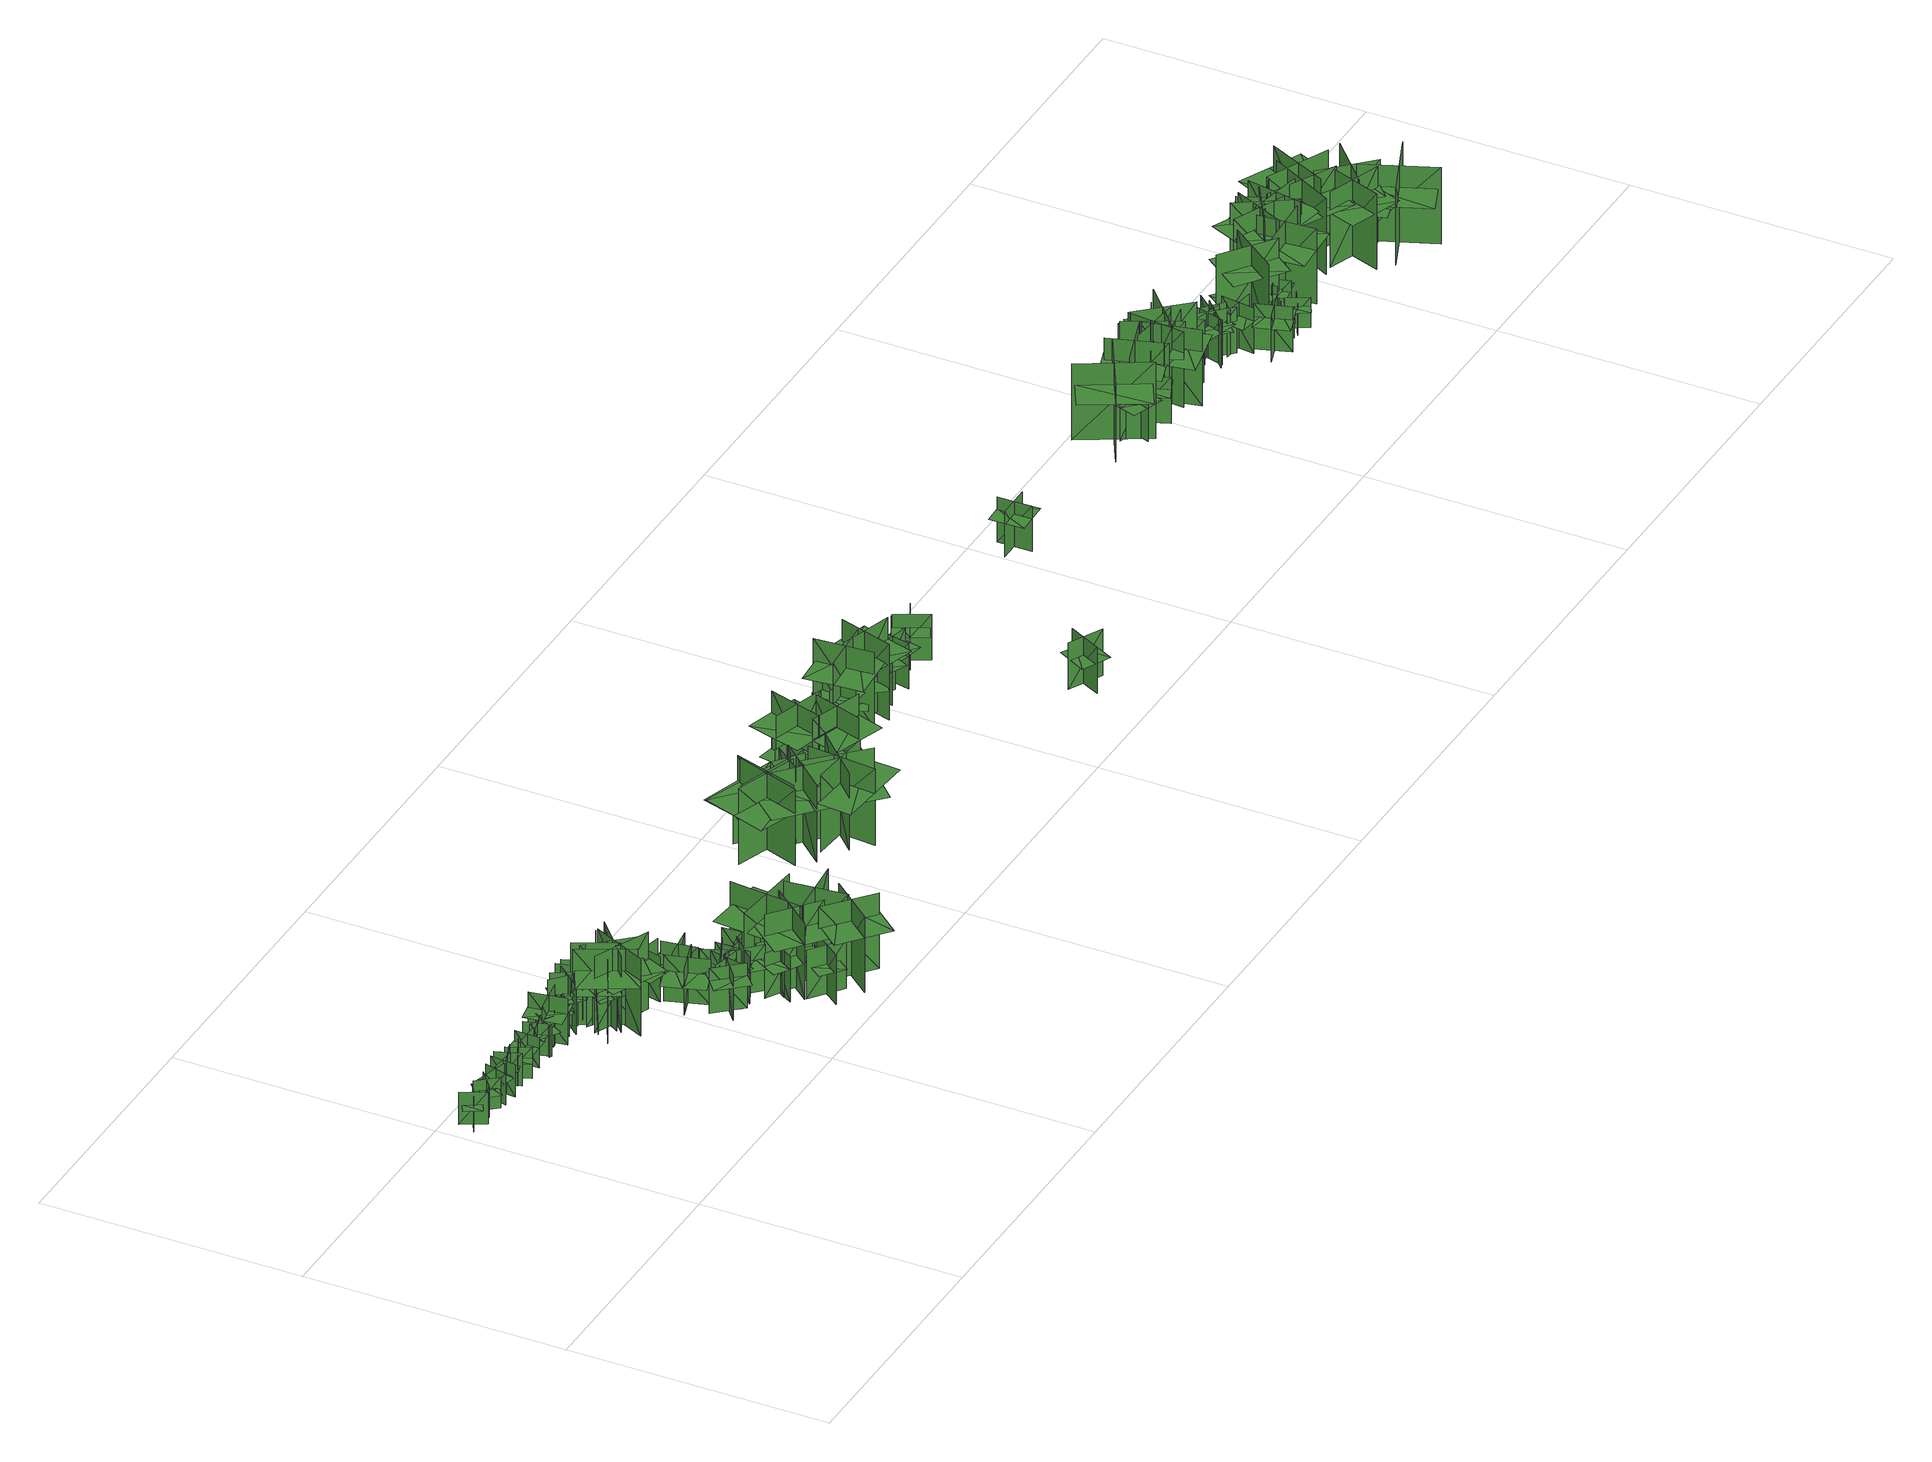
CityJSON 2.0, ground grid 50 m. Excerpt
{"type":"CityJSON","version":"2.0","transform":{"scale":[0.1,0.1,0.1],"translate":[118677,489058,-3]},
"CityObjects":{
"tree1":{"type":"SolitaryVegetationObject","geometry":[{"type":"MultiSurface","lod":"1","boundaries":[[[0,1,2]],[[0,2,3]],[[4,5,6]],[[4,6,7]],[[8,9,10]],[[8,10,11]],[[8,11,12]],[[8,12,13]]]}]},
"tree2":{"type":"SolitaryVegetationObject","geometry":[{"type":"MultiSurface","lod":"1","boundaries":[[[14,15,16]],[[14,16,17]],[[18,19,20]],[[18,20,21]],[[22,23,24]],[[22,24,25]],[[22,23,26]],[[22,26,27]]]}]},
"tree3":{"type":"SolitaryVegetationObject","geometry":[{"type":"MultiSurface","lod":"1","boundaries":[[[28,29,30]],[[28,30,31]],[[32,33,34]],[[32,34,35]],[[36,37,38]],[[36,38,39]],[[36,37,40]],[[36,40,41]]]}]},
"tree4":{"type":"SolitaryVegetationObject","geometry":[{"type":"MultiSurface","lod":"1","boundaries":[[[42,43,44]],[[42,44,45]],[[46,47,48]],[[46,48,49]],[[50,51,52]],[[50,52,53]],[[50,53,54]],[[50,54,55]]]}]},
"tree5":{"type":"SolitaryVegetationObject","geometry":[{"type":"MultiSurface","lod":"1","boundaries":[[[56,57,58]],[[56,58,59]],[[60,61,62]],[[60,62,63]],[[64,65,66]],[[64,66,67]],[[64,67,68]],[[64,68,69]]]}]},
"tree6":{"type":"SolitaryVegetationObject","geometry":[{"type":"MultiSurface","lod":"1","boundaries":[[[70,71,72]],[[70,72,73]],[[74,75,76]],[[74,76,77]],[[78,79,80]],[[78,80,81]],[[78,79,82]],[[78,82,83]]]}]},
"tree7":{"type":"SolitaryVegetationObject","geometry":[{"type":"MultiSurface","lod":"1","boundaries":[[[84,85,86]],[[84,86,87]],[[88,89,90]],[[88,90,91]],[[92,93,94]],[[92,94,95]],[[92,93,96]],[[92,96,97]]]}]},
"tree8":{"type":"SolitaryVegetationObject","geometry":[{"type":"MultiSurface","lod":"1","boundaries":[[[98,99,100]],[[98,100,101]],[[102,103,104]],[[102,104,105]],[[106,107,108]],[[106,108,109]],[[106,109,110]],[[106,110,111]]]}]},
"tree9":{"type":"SolitaryVegetationObject","geometry":[{"type":"MultiSurface","lod":"1","boundaries":[[[112,113,114]],[[112,114,115]],[[116,117,118]],[[116,118,119]],[[120,121,122]],[[120,122,123]],[[120,121,124]],[[120,124,125]]]}]},
"tree10":{"type":"SolitaryVegetationObject","geometry":[{"type":"MultiSurface","lod":"1","boundaries":[[[126,127,128]],[[126,128,129]],[[130,131,132]],[[130,132,133]],[[134,135,136]],[[134,136,137]],[[134,135,138]],[[134,138,139]]]}]},
"tree11":{"type":"SolitaryVegetationObject","geometry":[{"type":"MultiSurface","lod":"1","boundaries":[[[140,141,142]],[[140,142,143]],[[144,145,146]],[[144,146,147]],[[148,149,150]],[[148,150,151]],[[148,151,152]],[[148,152,153]]]}]},
"tree12":{"type":"SolitaryVegetationObject","geometry":[{"type":"MultiSurface","lod":"1","boundaries":[[[154,155,156]],[[154,156,157]],[[158,159,160]],[[158,160,161]],[[162,163,164]],[[162,164,165]],[[162,165,166]],[[162,166,167]]]}]},
"tree13":{"type":"SolitaryVegetationObject","geometry":[{"type":"MultiSurface","lod":"1","boundaries":[[[168,169,170]],[[168,170,171]],[[172,173,174]],[[172,174,175]],[[176,177,178]],[[176,178,179]],[[176,179,180]],[[176,180,181]]]}]},
"tree14":{"type":"SolitaryVegetationObject","geometry":[{"type":"MultiSurface","lod":"1","boundaries":[[[182,183,184]],[[182,184,185]],[[186,187,188]],[[186,188,189]],[[190,191,192]],[[190,192,193]],[[190,193,194]],[[190,194,195]]]}]},
"tree15":{"type":"SolitaryVegetationObject","geometry":[{"type":"MultiSurface","lod":"1","boundaries":[[[196,197,198]],[[196,198,199]],[[200,201,202]],[[200,202,203]],[[204,205,206]],[[204,206,207]],[[204,207,208]],[[204,208,209]]]}]},
"tree16":{"type":"SolitaryVegetationObject","geometry":[{"type":"MultiSurface","lod":"1","boundaries":[[[210,211,212]],[[210,212,213]],[[214,215,216]],[[214,216,217]],[[218,219,220]],[[218,220,221]],[[218,221,222]],[[218,222,223]]]}]},
"tree17":{"type":"SolitaryVegetationObject","geometry":[{"type":"MultiSurface","lod":"1","boundaries":[[[224,225,226]],[[224,226,227]],[[228,229,230]],[[228,230,231]],[[232,233,234]],[[232,234,235]],[[232,235,236]],[[232,236,237]]]}]},
"tree18":{"type":"SolitaryVegetationObject","geometry":[{"type":"MultiSurface","lod":"1","boundaries":[[[238,239,240]],[[238,240,241]],[[242,243,244]],[[242,244,245]],[[246,247,243]],[[246,243,242]],[[248,249,239]],[[248,239,238]],[[238,239,250]],[[238,250,251]],[[238,252,253]],[[238,253,239]]]}]},
"tree19":{"type":"SolitaryVegetationObject","geometry":[{"type":"MultiSurface","lod":"1","boundaries":[[[254,255,256]],[[254,256,257]],[[258,259,260]],[[258,260,261]],[[262,263,264]],[[262,264,265]],[[262,265,266]],[[262,266,267]]]}]},
"tree20":{"type":"SolitaryVegetationObject","geometry":[{"type":"MultiSurface","lod":"1","boundaries":[[[268,269,270]],[[268,270,271]],[[272,273,274]],[[272,274,275]],[[276,277,278]],[[276,278,279]],[[276,279,280]],[[276,280,281]]]}]},
"tree21":{"type":"SolitaryVegetationObject","geometry":[{"type":"MultiSurface","lod":"1","boundaries":[[[282,283,284]],[[282,284,285]],[[286,287,288]],[[286,288,289]],[[290,291,292]],[[290,292,293]],[[290,291,294]],[[290,294,295]]]}]},
"tree22":{"type":"SolitaryVegetationObject","geometry":[{"type":"MultiSurface","lod":"1","boundaries":[[[296,297,298]],[[296,298,299]],[[300,301,302]],[[300,302,303]],[[304,305,306]],[[304,306,307]],[[304,307,308]],[[304,308,309]]]}]},
"tree23":{"type":"SolitaryVegetationObject","geometry":[{"type":"MultiSurface","lod":"1","boundaries":[[[310,311,312]],[[310,312,313]],[[314,315,316]],[[314,316,317]],[[318,319,320]],[[318,320,321]],[[318,321,322]],[[318,322,323]]]}]},
"tree24":{"type":"SolitaryVegetationObject","geometry":[{"type":"MultiSurface","lod":"1","boundaries":[[[324,325,326]],[[324,326,327]],[[328,329,330]],[[328,330,331]],[[332,333,334]],[[332,334,335]],[[332,335,336]],[[332,336,337]]]}]},
"tree25":{"type":"SolitaryVegetationObject","geometry":[{"type":"MultiSurface","lod":"1","boundaries":[[[338,339,340]],[[338,340,341]],[[342,343,344]],[[342,344,345]],[[346,347,348]],[[346,348,349]],[[346,349,350]],[[346,350,351]]]}]},
"tree26":{"type":"SolitaryVegetationObject","geometry":[{"type":"MultiSurface","lod":"1","boundaries":[[[352,353,354]],[[352,354,355]],[[356,357,358]],[[356,358,359]],[[360,361,362]],[[360,362,363]],[[360,363,364]],[[360,364,365]]]}]},
"tree27":{"type":"SolitaryVegetationObject","geometry":[{"type":"MultiSurface","lod":"1","boundaries":[[[366,367,368]],[[366,368,369]],[[370,371,372]],[[370,372,373]],[[374,375,376]],[[374,376,377]],[[374,377,378]],[[374,378,379]]]}]},
"tree28":{"type":"SolitaryVegetationObject","geometry":[{"type":"MultiSurface","lod":"1","boundaries":[[[380,381,382]],[[380,382,383]],[[384,385,386]],[[384,386,387]],[[388,389,390]],[[388,390,391]],[[388,391,392]],[[388,392,393]]]}]},
"tree29":{"type":"SolitaryVegetationObject","geometry":[{"type":"MultiSurface","lod":"1","boundaries":[[[394,395,396]],[[394,396,397]],[[398,399,400]],[[398,400,401]],[[402,403,404]],[[402,404,405]],[[402,403,406]],[[402,406,407]]]}]},
"tree30":{"type":"SolitaryVegetationObject","geometry":[{"type":"MultiSurface","lod":"1","boundaries":[[[408,409,410]],[[408,410,411]],[[412,413,414]],[[412,414,415]],[[416,417,418]],[[416,418,419]],[[416,419,420]],[[416,420,421]]]}]},
"tree31":{"type":"SolitaryVegetationObject","geometry":[{"type":"MultiSurface","lod":"1","boundaries":[[[422,423,424]],[[422,424,425]],[[426,427,428]],[[426,428,429]],[[430,431,432]],[[430,432,433]],[[430,433,434]],[[430,434,435]]]}]},
"tree32":{"type":"SolitaryVegetationObject","geometry":[{"type":"MultiSurface","lod":"1","boundaries":[[[436,437,438]],[[436,438,439]],[[440,441,442]],[[440,442,443]],[[444,445,446]],[[444,446,447]],[[444,447,448]],[[444,448,449]]]}]},
"tree33":{"type":"SolitaryVegetationObject","geometry":[{"type":"MultiSurface","lod":"1","boundaries":[[[450,451,452]],[[450,452,453]],[[454,455,456]],[[454,456,457]],[[458,459,460]],[[458,460,461]],[[458,461,462]],[[458,462,463]]]}]},
"tree34":{"type":"SolitaryVegetationObject","geometry":[{"type":"MultiSurface","lod":"1","boundaries":[[[464,465,466]],[[464,466,467]],[[468,469,470]],[[468,470,471]],[[472,473,474]],[[472,474,475]],[[472,475,476]],[[472,476,477]]]}]},
"tree35":{"type":"SolitaryVegetationObject","geometry":[{"type":"MultiSurface","lod":"1","boundaries":[[[478,479,480]],[[478,480,481]],[[482,483,484]],[[482,484,485]],[[486,487,488]],[[486,488,489]],[[486,489,490]],[[486,490,491]]]}]},
"tree36":{"type":"SolitaryVegetationObject","geometry":[{"type":"MultiSurface","lod":"1","boundaries":[[[492,493,494]],[[492,494,495]],[[496,497,498]],[[496,498,499]],[[500,501,502]],[[500,502,503]],[[500,501,504]],[[500,504,505]]]}]},
"tree37":{"type":"SolitaryVegetationObject","geometry":[{"type":"MultiSurface","lod":"1","boundaries":[[[506,507,508]],[[506,508,509]],[[510,511,512]],[[510,512,513]],[[514,515,516]],[[514,516,517]],[[514,517,518]],[[514,518,519]]]}]},
"tree38":{"type":"SolitaryVegetationObject","geometry":[{"type":"MultiSurface","lod":"1","boundaries":[[[520,521,522]],[[520,522,523]],[[524,525,526]],[[524,526,527]],[[528,529,530]],[[528,530,531]],[[528,531,532]],[[528,532,533]]]}]},
"tree39":{"type":"SolitaryVegetationObject","geometry":[{"type":"MultiSurface","lod":"1","boundaries":[[[534,535,536]],[[534,536,537]],[[538,539,540]],[[538,540,541]],[[542,543,544]],[[542,544,545]],[[542,545,546]],[[542,546,547]]]}]},
"tree40":{"type":"SolitaryVegetationObject","geometry":[{"type":"MultiSurface","lod":"1","boundaries":[[[548,549,550]],[[548,550,551]],[[552,553,554]],[[552,554,555]],[[556,557,558]],[[556,558,559]],[[556,559,560]],[[556,560,561]]]}]},
"tree41":{"type":"SolitaryVegetationObject","geometry":[{"type":"MultiSurface","lod":"1","boundaries":[[[562,563,564]],[[562,564,565]],[[566,567,568]],[[566,568,569]],[[570,571,572]],[[570,572,573]],[[570,571,574]],[[570,574,575]]]}]},
"tree42":{"type":"SolitaryVegetationObject","geometry":[{"type":"MultiSurface","lod":"1","boundaries":[[[576,577,578]],[[576,578,579]],[[580,581,582]],[[580,582,583]],[[584,585,586]],[[584,586,587]],[[584,587,588]],[[584,588,589]]]}]},
"tree43":{"type":"SolitaryVegetationObject","geometry":[{"type":"MultiSurface","lod":"1","boundaries":[[[590,591,592]],[[590,592,593]],[[594,595,596]],[[594,596,597]],[[598,599,600]],[[598,600,601]],[[598,601,602]],[[598,602,603]]]}]},
"tree44":{"type":"SolitaryVegetationObject","geometry":[{"type":"MultiSurface","lod":"1","boundaries":[[[604,605,606]],[[604,606,607]],[[608,609,610]],[[608,610,611]],[[612,613,614]],[[612,614,615]],[[612,616,617]],[[612,617,613]]]}]},
"tree45":{"type":"SolitaryVegetationObject","geometry":[{"type":"MultiSurface","lod":"1","boundaries":[[[618,619,620]],[[618,620,621]],[[622,623,624]],[[622,624,625]],[[626,627,628]],[[626,628,629]],[[626,629,630]],[[626,630,631]]]}]},
"tree46":{"type":"SolitaryVegetationObject","geometry":[{"type":"MultiSurface","lod":"1","boundaries":[[[632,633,634]],[[632,634,635]],[[636,637,638]],[[636,638,639]],[[640,641,637]],[[640,637,636]],[[642,643,633]],[[642,633,632]],[[644,645,646]],[[644,646,647]],[[648,649,650]],[[648,650,651]]]}]},
"tree47":{"type":"SolitaryVegetationObject","geometry":[{"type":"MultiSurface","lod":"1","boundaries":[[[652,653,654]],[[652,654,655]],[[656,657,658]],[[656,658,659]],[[660,661,662]],[[660,662,663]],[[660,663,664]],[[660,664,665]]]}]},
"tree48":{"type":"SolitaryVegetationObject","geometry":[{"type":"MultiSurface","lod":"1","boundaries":[[[666,667,668]],[[666,668,669]],[[670,671,672]],[[670,672,673]],[[674,675,676]],[[674,676,677]],[[674,677,678]],[[674,678,679]]]}]},
"tree49":{"type":"SolitaryVegetationObject","geometry":[{"type":"MultiSurface","lod":"1","boundaries":[[[680,681,682]],[[680,682,683]],[[684,685,686]],[[684,686,687]],[[688,689,690]],[[688,690,691]],[[688,691,692]],[[688,692,693]]]}]},
"tree50":{"type":"SolitaryVegetationObject","geometry":[{"type":"MultiSurface","lod":"1","boundaries":[[[694,695,696]],[[694,696,697]],[[698,699,700]],[[698,700,701]],[[702,703,704]],[[702,704,705]],[[702,705,706]],[[702,706,707]]]}]},
"tree51":{"type":"SolitaryVegetationObject","geometry":[{"type":"MultiSurface","lod":"1","boundaries":[[[708,709,710]],[[708,710,711]],[[712,713,714]],[[712,714,715]],[[716,717,718]],[[716,718,719]],[[716,719,720]],[[716,720,721]]]}]},
"tree52":{"type":"SolitaryVegetationObject","geometry":[{"type":"MultiSurface","lod":"1","boundaries":[[[722,723,724]],[[722,724,725]],[[726,727,728]],[[726,728,729]],[[730,731,732]],[[730,732,733]],[[730,733,734]],[[730,734,735]]]}]},
"tree53":{"type":"SolitaryVegetationObject","geometry":[{"type":"MultiSurface","lod":"1","boundaries":[[[736,737,738]],[[736,738,739]],[[740,741,742]],[[740,742,743]],[[744,745,746]],[[744,746,747]],[[744,747,748]],[[744,748,749]]]}]},
"tree54":{"type":"SolitaryVegetationObject","geometry":[{"type":"MultiSurface","lod":"1","boundaries":[[[750,751,752]],[[750,752,753]],[[754,755,756]],[[754,756,757]],[[758,759,760]],[[758,760,761]],[[758,761,762]],[[758,762,763]]]}]},
"tree55":{"type":"SolitaryVegetationObject","geometry":[{"type":"MultiSurface","lod":"1","boundaries":[[[764,765,766]],[[764,766,767]],[[768,769,770]],[[768,770,771]],[[772,773,774]],[[772,774,775]],[[772,775,776]],[[772,776,777]]]}]},
"tree56":{"type":"SolitaryVegetationObject","geometry":[{"type":"MultiSurface","lod":"1","boundaries":[[[778,779,780]],[[778,780,781]],[[782,783,784]],[[782,784,785]],[[786,787,788]],[[786,788,789]],[[786,789,790]],[[786,790,791]]]}]},
"tree57":{"type":"SolitaryVegetationObject","geometry":[{"type":"MultiSurface","lod":"1","boundaries":[[[792,793,794]],[[792,794,795]],[[796,797,798]],[[796,798,799]],[[800,801,802]],[[800,802,803]],[[800,803,804]],[[800,804,805]]]}]},
"tree58":{"type":"SolitaryVegetationObject","geometry":[{"type":"MultiSurface","lod":"1","boundaries":[[[806,807,808]],[[806,808,809]],[[810,811,812]],[[810,812,813]],[[814,815,816]],[[814,816,817]],[[814,817,818]],[[814,818,819]]]}]},
"tree59":{"type":"SolitaryVegetationObject","geometry":[{"type":"MultiSurface","lod":"1","boundaries":[[[820,821,822]],[[820,822,823]],[[824,825,826]],[[824,826,827]],[[828,829,830]],[[828,830,831]],[[828,831,832]],[[828,832,833]]]}]},
"tree60":{"type":"SolitaryVegetationObject","geometry":[{"type":"MultiSurface","lod":"1","boundaries":[[[834,835,836]],[[834,836,837]],[[838,839,840]],[[838,840,841]],[[842,843,844]],[[842,844,845]],[[842,845,846]],[[842,846,847]]]}]},
"tree61":{"type":"SolitaryVegetationObject","geometry":[{"type":"MultiSurface","lod":"1","boundaries":[[[848,849,850]],[[848,850,851]],[[852,853,854]],[[852,854,855]],[[856,857,858]],[[856,858,859]],[[856,859,860]],[[856,860,861]]]}]},
"tree62":{"type":"SolitaryVegetationObject","geometry":[{"type":"MultiSurface","lod":"1","boundaries":[[[862,863,864]],[[862,864,865]],[[866,867,868]],[[866,868,869]],[[870,871,872]],[[870,872,873]],[[870,874,875]],[[870,875,871]]]}]},
"tree63":{"type":"SolitaryVegetationObject","geometry":[{"type":"MultiSurface","lod":"1","boundaries":[[[876,877,878]],[[876,878,879]],[[880,881,882]],[[880,882,883]],[[884,885,886]],[[884,886,887]],[[884,887,888]],[[884,888,889]]]}]},
"tree64":{"type":"SolitaryVegetationObject","geometry":[{"type":"MultiSurface","lod":"1","boundaries":[[[890,891,892]],[[890,892,893]],[[894,895,896]],[[894,896,897]],[[898,899,900]],[[898,900,901]],[[898,901,902]],[[898,902,903]]]}]},
"tree65":{"type":"SolitaryVegetationObject","geometry":[{"type":"MultiSurface","lod":"1","boundaries":[[[904,905,906]],[[904,906,907]],[[908,909,910]],[[908,910,911]],[[912,913,914]],[[912,914,915]],[[912,915,916]],[[912,916,917]]]}]},
"tree66":{"type":"SolitaryVegetationObject","geometry":[{"type":"MultiSurface","lod":"1","boundaries":[[[918,919,920]],[[918,920,921]],[[922,923,924]],[[922,924,925]],[[926,927,928]],[[926,928,929]],[[926,929,930]],[[926,930,931]]]}]},
"tree67":{"type":"SolitaryVegetationObject","geometry":[{"type":"MultiSurface","lod":"1","boundaries":[[[932,933,934]],[[932,934,935]],[[936,937,938]],[[936,938,939]],[[940,941,942]],[[940,942,943]],[[940,944,945]],[[940,945,941]]]}]},
"tree68":{"type":"SolitaryVegetationObject","geometry":[{"type":"MultiSurface","lod":"1","boundaries":[[[946,947,948]],[[946,948,949]],[[950,951,952]],[[950,952,953]],[[954,955,956]],[[954,956,957]],[[954,957,958]],[[954,958,959]]]}]},
"tree69":{"type":"SolitaryVegetationObject","geometry":[{"type":"MultiSurface","lod":"1","boundaries":[[[960,961,962]],[[960,962,963]],[[964,965,966]],[[964,966,967]],[[968,969,970]],[[968,970,971]],[[968,971,972]],[[968,972,973]]]}]},
"tree70":{"type":"SolitaryVegetationObject","geometry":[{"type":"MultiSurface","lod":"1","boundaries":[[[974,975,976]],[[974,976,977]],[[978,979,980]],[[978,980,981]],[[982,983,984]],[[982,984,985]],[[982,985,986]],[[982,986,987]]]}]},
"tree71":{"type":"SolitaryVegetationObject","geometry":[{"type":"MultiSurface","lod":"1","boundaries":[[[988,989,990]],[[988,990,991]],[[992,993,994]],[[992,994,995]],[[996,997,998]],[[996,998,999]],[[996,999,1000]],[[996,1000,1001]]]}]},
"tree72":{"type":"SolitaryVegetationObject","geometry":[{"type":"MultiSurface","lod":"1","boundaries":[[[1002,1003,1004]],[[1002,1004,1005]],[[1006,1007,1008]],[[1006,1008,1009]],[[1010,1011,1012]],[[1010,1012,1013]],[[1010,1013,1014]],[[1010,1014,1015]]]}]},
"tree73":{"type":"SolitaryVegetationObject","geometry":[{"type":"MultiSurface","lod":"1","boundaries":[[[1016,1017,1018]],[[1016,1018,1019]],[[1020,1021,1022]],[[1020,1022,1023]],[[1024,1025,1026]],[[1024,1026,1027]],[[1024,1025,1028]],[[1024,1028,1029]]]}]},
"tree74":{"type":"SolitaryVegetationObject","geometry":[{"type":"MultiSurface","lod":"1","boundaries":[[[1030,1031,1032]],[[1030,1032,1033]],[[1034,1035,1036]],[[1034,1036,1037]],[[1038,1039,1040]],[[1038,1040,1041]],[[1038,1041,1042]],[[1038,1042,1043]]]}]},
"tree75":{"type":"SolitaryVegetationObject","geometry":[{"type":"MultiSurface","lod":"1","boundaries":[[[1044,1045,1046]],[[1044,1046,1047]],[[1048,1049,1050]],[[1048,1050,1051]],[[1052,1053,1054]],[[1052,1054,1055]],[[1052,1055,1056]],[[1052,1056,1057]]]}]},
"tree76":{"type":"SolitaryVegetationObject","geometry":[{"type":"MultiSurface","lod":"1","boundaries":[[[1058,1059,1060]],[[1058,1060,1061]],[[1062,1063,1064]],[[1062,1064,1065]],[[1066,1067,1068]],[[1066,1068,1069]],[[1066,1069,1070]],[[1066,1070,1071]]]}]},
"tree77":{"type":"SolitaryVegetationObject","geometry":[{"type":"MultiSurface","lod":"1","boundaries":[[[1072,1073,1074]],[[1072,1074,1075]],[[1076,1077,1078]],[[1076,1078,1079]],[[1080,1081,1082]],[[1080,1082,1083]],[[1080,1083,1084]],[[1080,1084,1085]]]}]},
"tree78":{"type":"SolitaryVegetationObject","geometry":[{"type":"MultiSurface","lod":"1","boundaries":[[[1086,1087,1088]],[[1086,1088,1089]],[[1090,1091,1092]],[[1090,1092,1093]],[[1094,1095,1096]],[[1094,1096,1097]],[[1094,1097,1098]],[[1094,1098,1099]]]}]},
"tree79":{"type":"SolitaryVegetationObject","geometry":[{"type":"MultiSurface","lod":"1","boundaries":[[[1100,1101,1102]],[[1100,1102,1103]],[[1104,1105,1106]],[[1104,1106,1107]],[[1108,1109,1110]],[[1108,1110,1111]],[[1108,1111,1112]],[[1108,1112,1113]]]}]},
"tree80":{"type":"SolitaryVegetationObject","geometry":[{"type":"MultiSurface","lod":"1","boundaries":[[[1114,1115,1116]],[[1114,1116,1117]],[[1118,1119,1120]],[[1118,1120,1121]],[[1122,1123,1124]],[[1122,1124,1125]],[[1122,1125,1126]],[[1122,1126,1127]]]}]},
"tree81":{"type":"SolitaryVegetationObject","geometry":[{"type":"MultiSurface","lod":"1","boundaries":[[[1128,1129,1130]],[[1128,1130,1131]],[[1132,1133,1134]],[[1132,1134,1135]],[[1136,1137,1138]],[[1136,1138,1139]],[[1136,1139,1140]],[[1136,1140,1141]]]}]},
"tree82":{"type":"SolitaryVegetationObject","geometry":[{"type":"MultiSurface","lod":"1","boundaries":[[[1142,1143,1144]],[[1142,1144,1145]],[[1146,1147,1148]],[[1146,1148,1149]],[[1150,1151,1152]],[[1150,1152,1153]],[[1150,1154,1155]],[[1150,1155,1151]]]}]},
"tree83":{"type":"SolitaryVegetationObject","geometry":[{"type":"MultiSurface","lod":"1","boundaries":[[[1156,1157,1158]],[[1156,1158,1159]],[[1160,1161,1162]],[[1160,1162,1163]],[[1164,1165,1166]],[[1164,1166,1167]],[[1164,1167,1168]],[[1164,1168,1169]]]}]},
"tree84":{"type":"SolitaryVegetationObject","geometry":[{"type":"MultiSurface","lod":"1","boundaries":[[[1170,1171,1172]],[[1170,1172,1173]],[[1174,1175,1176]],[[1174,1176,1177]],[[1178,1179,1180]],[[1178,1180,1181]],[[1178,1181,1182]],[[1178,1182,1183]]]}]},
"tree85":{"type":"SolitaryVegetationObject","geometry":[{"type":"MultiSurface","lod":"1","boundaries":[[[1184,1185,1186]],[[1184,1186,1187]],[[1188,1189,1190]],[[1188,1190,1191]],[[1192,1193,1194]],[[1192,1194,1195]],[[1192,1195,1196]],[[1192,1196,1197]]]}]},
"tree86":{"type":"SolitaryVegetationObject","geometry":[{"type":"MultiSurface","lod":"1","boundaries":[[[1198,1199,1200]],[[1198,1200,1201]],[[1202,1203,1204]],[[1202,1204,1205]],[[1206,1207,1208]],[[1206,1208,1209]],[[1206,1209,1210]],[[1206,1210,1211]]]}]},
"tree87":{"type":"SolitaryVegetationObject","geometry":[{"type":"MultiSurface","lod":"1","boundaries":[[[1212,1213,1214]],[[1212,1214,1215]],[[1216,1217,1218]],[[1216,1218,1219]],[[1220,1221,1222]],[[1220,1222,1223]],[[1220,1223,1224]],[[1220,1224,1225]]]}]},
"tree88":{"type":"SolitaryVegetationObject","geometry":[{"type":"MultiSurface","lod":"1","boundaries":[[[1226,1227,1228]],[[1226,1228,1229]],[[1230,1231,1232]],[[1230,1232,1233]],[[1234,1235,1236]],[[1234,1236,1237]],[[1234,1237,1238]],[[1234,1238,1239]]]}]},
"tree89":{"type":"SolitaryVegetationObject","geometry":[{"type":"MultiSurface","lod":"1","boundaries":[[[1240,1241,1242]],[[1240,1242,1243]],[[1244,1245,1246]],[[1244,1246,1247]],[[1248,1249,1250]],[[1248,1250,1251]],[[1248,1251,1252]],[[1248,1252,1253]]]}]},
"tree90":{"type":"SolitaryVegetationObject","geometry":[{"type":"MultiSurface","lod":"1","boundaries":[[[1254,1255,1256]],[[1254,1256,1257]],[[1258,1259,1260]],[[1258,1260,1261]],[[1262,1263,1264]],[[1262,1264,1265]],[[1262,1265,1266]],[[1262,1266,1267]]]}]},
"tree91":{"type":"SolitaryVegetationObject","geometry":[{"type":"MultiSurface","lod":"1","boundaries":[[[1268,1269,1270]],[[1268,1270,1271]],[[1272,1273,1274]],[[1272,1274,1275]],[[1276,1277,1278]],[[1276,1278,1279]],[[1276,1279,1280]],[[1276,1280,1281]]]}]},
"tree92":{"type":"SolitaryVegetationObject","geometry":[{"type":"MultiSurface","lod":"1","boundaries":[[[1282,1283,1284]],[[1282,1284,1285]],[[1286,1287,1288]],[[1286,1288,1289]],[[1290,1291,1292]],[[1290,1292,1293]],[[1290,1293,1294]],[[1290,1294,1295]]]}]},
"tree93":{"type":"SolitaryVegetationObject","geometry":[{"type":"MultiSurface","lod":"1","boundaries":[[[1296,1297,1298]],[[1296,1298,1299]],[[1300,1301,1302]],[[1300,1302,1303]],[[1304,1305,1306]],[[1304,1306,1307]],[[1304,1308,1309]],[[1304,1309,1305]]]}]},
"tree94":{"type":"SolitaryVegetationObject","geometry":[{"type":"MultiSurface","lod":"1","boundaries":[[[1310,1311,1312]],[[1310,1312,1313]],[[1314,1315,1316]],[[1314,1316,1317]],[[1318,1319,1320]],[[1318,1320,1321]],[[1318,1321,1322]],[[1318,1322,1323]]]}]},
"tree95":{"type":"SolitaryVegetationObject","geometry":[{"type":"MultiSurface","lod":"1","boundaries":[[[1324,1325,1326]],[[1324,1326,1327]],[[1328,1329,1330]],[[1328,1330,1331]],[[1332,1333,1334]],[[1332,1334,1335]],[[1332,1335,1336]],[[1332,1336,1337]]]}]},
"tree96":{"type":"SolitaryVegetationObject","geometry":[{"type":"MultiSurface","lod":"1","boundaries":[[[1338,1339,1340]],[[1338,1340,1341]],[[1342,1343,1344]],[[1342,1344,1345]],[[1346,1347,1348]],[[1346,1348,1349]],[[1346,1349,1350]],[[1346,1350,1351]]]}]},
"tree97":{"type":"SolitaryVegetationObject","geometry":[{"type":"MultiSurface","lod":"1","boundaries":[[[1352,1353,1354]],[[1352,1354,1355]],[[1356,1357,1358]],[[1356,1358,1359]],[[1360,1361,1362]],[[1360,1362,1363]],[[1360,1363,1364]],[[1360,1364,1365]]]}]},
"tree98":{"type":"SolitaryVegetationObject","geometry":[{"type":"MultiSurface","lod":"1","boundaries":[[[1366,1367,1368]],[[1366,1368,1369]],[[1370,1371,1372]],[[1370,1372,1373]],[[1374,1375,1376]],[[1374,1376,1377]],[[1374,1377,1378]],[[1374,1378,1379]]]}]},
"tree99":{"type":"SolitaryVegetationObject","geometry":[{"type":"MultiSurface","lod":"1","boundaries":[[[1380,1381,1382]],[[1380,1382,1383]],[[1384,1385,1386]],[[1384,1386,1387]],[[1388,1389,1390]],[[1388,1390,1391]],[[1388,1391,1392]],[[1388,1392,1393]]]}]},
"tree100":{"type":"SolitaryVegetationObject","geometry":[{"type":"MultiSurface","lod":"1","boundaries":[[[1394,1395,1396]],[[1394,1396,1397]],[[1398,1399,1400]],[[1398,1400,1401]],[[1402,1403,1404]],[[1402,1404,1405]],[[1402,1406,1407]],[[1402,1407,1403]]]}]},
"tree101":{"type":"SolitaryVegetationObject","geometry":[{"type":"MultiSurface","lod":"1","boundaries":[[[1408,1409,1410]],[[1408,1410,1411]],[[1412,1413,1414]],[[1412,1414,1415]],[[1416,1417,1418]],[[1416,1418,1419]],[[1416,1419,1420]],[[1416,1420,1421]]]}]},
"tree102":{"type":"SolitaryVegetationObject","geometry":[{"type":"MultiSurface","lod":"1","boundaries":[[[1422,1423,1424]],[[1422,1424,1425]],[[1426,1427,1428]],[[1426,1428,1429]],[[1430,1431,1432]],[[1430,1432,1433]],[[1430,1433,1434]],[[1430,1434,1435]]]}]},
"tree103":{"type":"SolitaryVegetationObject","geometry":[{"type":"MultiSurface","lod":"1","boundaries":[[[1436,1437,1438]],[[1436,1438,1439]],[[1440,1441,1442]],[[1440,1442,1443]],[[1444,1445,1446]],[[1444,1446,1447]],[[1444,1447,1448]],[[1444,1448,1449]]]}]}
},
"vertices":[
[58,458,18],[15,434,18],[15,434,83],[58,458,83],[24,467,18],[48,424,18],[48,424,83],[24,467,83],[27,462,58],[9,452,58],[26,422,58],[44,432,58],[61,442,58],[45,472,58],
[107,463,15],[71,433,15],[71,433,77],[107,463,77],[75,466,15],[105,429,15],[105,429,77],[75,466,77],[106,464,56],[70,434,56],[85,416,56],[121,446,56],[58,449,56],[94,479,56],
[145,442,15],[100,455,15],[100,455,78],[145,442,78],[130,470,15],[117,425,15],[117,425,78],[130,470,78],[146,444,57],[101,457,57],[94,434,57],[139,421,57],[106,475,57],[151,462,57],
[147,422,15],[151,471,15],[151,471,81],[147,422,81],[174,445,15],[125,449,15],[125,449,81],[174,445,81],[168,445,56],[170,466,56],[135,468,56],[133,448,56],[132,428,56],[166,425,56],
[165,472,16],[181,426,16],[181,426,82],[165,472,82],[150,441,16],[196,457,16],[196,457,82],[150,441,82],[155,443,57],[161,424,57],[194,435,57],[188,454,57],[181,473,57],[148,462,57],
[189,463,16],[209,421,16],[209,421,79],[189,463,79],[178,433,16],[221,454,16],[221,454,79],[178,433,79],[188,463,58],[208,420,58],[229,431,58],[209,473,58],[191,412,58],[170,455,58],
[240,424,18],[241,471,18],[241,471,80],[240,424,80],[263,446,18],[216,447,18],[216,447,80],[263,446,80],[242,424,59],[242,471,59],[219,471,59],[218,424,59],[261,471,59],[261,424,59],
[299,452,18],[251,438,18],[251,438,83],[299,452,83],[268,469,18],[282,421,18],[282,421,83],[268,469,83],[270,463,59],[250,458,59],[260,424,59],[279,430,59],[299,435,59],[289,469,59],
[309,431,18],[269,456,18],[269,456,81],[309,431,81],[302,462,18],[277,422,18],[277,422,81],[302,462,81],[310,432,60],[270,457,60],[257,437,60],[297,412,60],[280,473,60],[320,448,60],
[325,413,18],[314,482,18],[314,482,112],[325,413,112],[353,451,18],[283,440,18],[283,440,112],[353,451,112],[327,413,81],[316,483,81],[281,477,81],[292,407,81],[344,487,81],[355,417,81],
[313,431,19],[353,460,19],[353,460,85],[313,431,85],[347,425,19],[319,466,19],[319,466,85],[347,425,85],[344,430,60],[360,442,60],[340,470,60],[324,458,60],[307,447,60],[327,418,60],
[321,443,19],[370,447,19],[370,447,84],[321,443,84],[348,421,19],[344,470,19],[344,470,84],[348,421,84],[347,427,59],[368,428,59],[365,463,59],[344,461,59],[324,459,59],[327,425,59],
[343,426,17],[373,465,17],[373,465,83],[343,426,83],[378,431,17],[338,460,17],[338,460,83],[378,431,83],[373,434,58],[385,450,58],[358,471,58],[345,455,58],[333,439,58],[361,418,58],
[394,459,16],[353,432,16],[353,432,82],[394,459,82],[360,466,16],[387,425,16],[387,425,82],[360,466,82],[363,461,57],[346,450,57],[366,421,57],[382,432,57],[399,444,57],[380,473,57],
[413,472,14],[365,417,14],[365,417,112],[413,472,112],[361,469,14],[416,420,14],[416,420,112],[361,469,112],[367,463,75],[347,440,75],[386,406,75],[406,429,75],[426,452,75],[387,486,75],
[445,340,10],[394,438,10],[394,438,164],[445,340,164],[468,411,10],[370,359,10],[370,359,164],[468,411,164],[468,411,121],[442,459,121],[344,408,121],[370,359,121],[396,310,121],[493,362,121],
[435,463,13],[372,425,13],[372,425,111],[435,463,111],[384,476,13],[422,413,13],[422,413,111],[384,476,111],[388,469,74],[362,453,74],[389,408,74],[415,424,74],[441,440,74],[414,484,74],
[386,389,88],[461,428,88],[441,467,88],[366,428,88],[403,446,88],[442,370,88],[446,373,166],[407,448,166],[407,448,10],[446,373,10],[388,386,10],[463,425,10],[461,428,166],[386,389,166],[406,351,88],[481,390,88],
[451,425,10],[411,363,10],[411,363,108],[451,425,108],[400,414,10],[462,374,10],[462,374,108],[400,414,108],[407,409,71],[391,384,71],[434,355,71],[451,381,71],[468,407,71],[424,435,71],
[409,479,15],[426,407,15],[426,407,114],[409,479,114],[381,434,15],[453,451,15],[453,451,114],[381,434,114],[389,436,76],[396,407,76],[447,419,76],[440,448,76],[433,478,76],[382,466,76],
[389,394,10],[496,346,10],[496,346,166],[389,394,166],[417,320,10],[466,427,10],[466,427,166],[417,320,166],[387,391,114],[494,342,114],[519,396,114],[412,445,114],[475,299,114],[368,348,114],
[412,355,9],[494,429,9],[494,429,163],[412,355,163],[485,351,9],[411,433,9],[411,433,163],[485,351,163],[485,351,120],[526,388,120],[452,470,120],[411,433,120],[370,395,120],[444,314,120],
[472,458,17],[406,425,17],[406,425,115],[472,458,115],[423,475,17],[455,409,17],[455,409,115],[423,475,115],[426,467,78],[399,454,78],[422,407,78],[449,421,78],[477,434,78],[454,481,78],
[436,406,14],[484,462,14],[484,462,112],[436,406,112],[488,410,14],[432,459,14],[432,459,112],[488,410,112],[482,416,75],[502,439,75],[462,473,75],[442,450,75],[422,427,75],[462,393,75],
[523,198,15],[573,241,15],[573,241,107],[523,198,107],[567,194,15],[523,244,15],[523,244,107],[567,194,107],[567,194,82],[592,216,82],[548,266,82],[523,244,82],[498,223,82],[542,172,82],
[546,253,16],[546,253,109],[522,330,109],[522,330,16],[499,279,16],[499,279,109],[572,303,109],[572,303,16],[487,276,78],[499,237,78],[591,267,78],[579,305,78],[567,343,78],[475,314,78],
[563,362,16],[563,362,109],[484,379,109],[484,379,16],[516,333,16],[516,333,109],[533,409,109],[533,409,16],[514,322,79],[553,313,79],[574,407,79],[535,416,79],[495,425,79],[474,331,79],
[536,238,15],[601,225,15],[601,225,107],[536,238,107],[560,201,15],[573,266,15],[573,266,107],[560,201,107],[560,201,81],[592,195,81],[606,260,81],[573,266,81],[541,273,81],[527,208,81],
[549,237,15],[614,265,15],[614,265,109],[549,237,109],[594,219,15],[566,284,15],[566,284,109],[594,219,109],[550,235,77],[615,263,77],[601,295,77],[536,267,77],[626,237,77],[561,209,77],
[578,240,16],[628,191,16],[628,191,109],[578,240,109],[579,195,16],[579,195,109],[628,245,109],[628,245,16],[579,195,80],[600,175,80],[639,215,80],[618,235,80],[597,255,80],[558,215,80],
[561,355,15],[572,290,15],[572,290,107],[561,355,107],[535,320,15],[601,330,15],[601,330,107],[535,320,107],[535,320,81],[540,287,81],[606,297,81],[601,330,81],[596,363,81],[530,352,81],
[599,205,15],[599,271,15],[599,271,108],[599,205,108],[630,236,15],[564,236,15],[564,236,108],[630,236,108],[630,236,82],[631,269,82],[564,269,82],[564,236,82],[564,203,82],[630,203,82],
[605,180,16],[663,147,16],[663,147,108],[605,180,108],[616,137,16],[650,195,16],[650,195,108],[616,137,108],[616,137,82],[645,121,82],[678,178,82],[650,195,82],[621,211,82],[588,154,82],
[690,123,15],[645,65,15],[645,65,114],[690,123,114],[638,117,15],[696,71,15],[696,71,114],[638,117,114],[645,112,76],[626,88,76],[667,55,76],[686,79,76],[705,103,76],[664,136,76],
[624,153,15],[668,212,15],[668,212,113],[624,153,113],[676,161,15],[617,205,15],[617,205,113],[676,161,113],[669,166,76],[687,190,76],[645,221,76],[627,197,76],[609,172,76],[651,141,76],
[650,211,13],[644,281,13],[644,281,107],[650,211,107],[681,247,13],[611,242,13],[611,242,107],[681,247,107],[652,211,75],[647,281,75],[612,278,75],[617,208,75],[675,283,75],[681,213,75],
[630,193,14],[715,123,14],[715,123,168],[630,193,168],[636,120,14],[707,205,14],[707,205,168],[636,120,168],[636,120,125],[679,84,125],[749,170,125],[707,205,125],[664,240,125],[593,155,125],
[711,100,15],[688,163,15],[688,163,108],[711,100,108],[730,140,15],[668,117,15],[668,117,108],[730,140,108],[730,140,82],[719,171,82],[656,149,82],[668,117,82],[679,86,82],[741,109,82],
[759,211,13],[616,225,13],[616,225,169],[759,211,169],[693,290,13],[679,147,13],[679,147,169],[693,290,169],[693,284,125],[630,290,125],[618,159,125],[680,153,125],[742,147,125],[755,278,125],
[776,49,15],[691,121,15],[691,121,169],[776,49,169],[770,123,15],[699,38,15],[699,38,169],[770,123,169],[770,123,126],[728,158,126],[656,74,126],[699,38,126],[741,3,126],[812,87,126],
[734,209,13],[746,92,13],[746,92,170],[734,209,170],[684,147,13],[801,159,13],[801,159,170],[684,147,170],[730,208,117],[742,92,117],[801,98,117],[789,215,117],[695,87,117],[683,203,117],
[1039,446,14],[1039,446,169],[995,319,169],[995,319,14],[1077,364,14],[1077,364,169],[955,406,169],[955,406,14],[1096,357,119],[1118,420,119],[966,473,119],[944,410,119],[922,347,119],[1074,294,119],
[1004,326,14],[1004,326,169],[1044,453,169],[1044,453,14],[964,406,14],[964,406,169],[1087,368,169],[1087,368,14],[945,412,119],[925,348,119],[1078,301,119],[1098,365,119],[1118,429,119],[964,476,119],
[1004,401,16],[1041,444,16],[1041,444,110],[1004,401,110],[1047,404,16],[1004,441,16],[1004,441,110],[1047,404,110],[1047,404,79],[1004,441,79],[984,418,79],[1027,380,79],[1068,427,79],[1025,465,79],
[1020,291,15],[1020,291,170],[1110,390,170],[1110,390,15],[1017,381,15],[1017,381,170],[1113,295,170],[1113,295,15],[1003,395,120],[958,345,120],[1077,238,120],[1122,287,120],[1166,337,120],[1047,444,120],
[1051,348,50],[1092,399,50],[1092,398,171],[1052,347,171],[1100,353,50],[1049,393,50],[1049,393,171],[1100,353,171],[1100,353,18],[1049,393,18],[1052,347,18],[1092,398,18],[1052,347,109],[1092,398,109],[1066,419,121],[1026,368,121],[1087,391,128],[1057,353,128],[1076,338,135],[1106,376,135],
[1119,357,17],[1119,357,172],[1108,224,172],[1108,224,17],[1176,287,17],[1176,287,172],[1048,297,172],[1048,297,17],[1196,285,122],[1201,352,122],[1042,365,122],[1036,298,122],[1031,232,122],[1191,219,122],
[1165,255,17],[1165,255,172],[1071,350,172],[1071,350,17],[1075,257,17],[1075,257,172],[1166,348,172],[1166,348,17],[1061,243,122],[1108,196,122],[1222,309,122],[1175,356,122],[1128,404,122],[1014,291,122],
[1204,468,16],[1191,403,16],[1191,403,109],[1204,468,109],[1167,444,16],[1232,431,16],[1232,431,109],[1167,444,109],[1167,444,83],[1160,411,83],[1226,399,83],[1232,431,83],[1238,464,83],[1173,476,83],
[1229,414,17],[1204,451,17],[1204,451,79],[1229,414,79],[1235,443,17],[1198,418,17],[1198,418,79],[1235,443,79],[1235,443,62],[1222,461,62],[1186,437,62],[1198,418,62],[1210,400,62],[1247,424,62],
[1181,449,14],[1287,418,14],[1287,418,168],[1181,449,168],[1216,385,14],[1247,491,14],[1247,491,168],[1216,385,168],[1216,385,125],[1269,369,125],[1300,475,125],[1247,491,125],[1193,506,125],[1162,400,125],
[1243,324,12],[1277,429,12],[1277,429,166],[1243,324,166],[1309,357,12],[1204,391,12],[1204,391,166],[1309,357,166],[1309,357,123],[1326,410,123],[1221,444,123],[1204,391,123],[1187,338,123],[1292,304,123],
[1239,454,15],[1280,402,15],[1280,402,107],[1239,454,107],[1233,410,15],[1286,451,15],[1286,451,107],[1233,410,107],[1233,410,81],[1254,384,81],[1306,425,81],[1286,451,81],[1265,478,81],[1213,437,81],
[1369,442,18],[1435,435,18],[1435,435,110],[1369,442,110],[1397,407,18],[1404,473,18],[1404,473,110],[1397,407,110],[1397,407,84],[1430,404,84],[1437,470,84],[1404,473,84],[1371,477,84],[1364,411,84],
[1444,442,20],[1444,442,82],[1396,420,82],[1396,420,20],[1431,408,20],[1431,408,82],[1410,455,82],[1410,455,20],[1434,401,61],[1458,412,61],[1432,471,61],[1408,460,61],[1383,449,61],[1410,390,61],
[1429,388,16],[1420,499,16],[1420,499,170],[1429,388,170],[1477,444,16],[1367,435,16],[1367,435,170],[1477,444,170],[1477,444,126],[1473,499,126],[1362,491,126],[1367,435,126],[1371,380,126],[1481,389,126],
[1438,426,18],[1471,454,18],[1471,454,79],[1438,426,79],[1467,423,18],[1438,457,18],[1438,457,79],[1467,423,79],[1467,423,62],[1484,437,62],[1455,471,62],[1438,457,62],[1421,443,62],[1450,409,62],
[1439,452,17],[1484,391,17],[1484,391,113],[1439,452,113],[1432,406,17],[1432,406,113],[1493,451,113],[1493,451,17],[1432,406,79],[1456,373,79],[1517,418,79],[1493,451,79],[1469,484,79],[1408,439,79],
[1497,483,14],[1465,378,14],[1465,378,168],[1497,483,168],[1432,449,14],[1537,417,14],[1537,417,168],[1432,449,168],[1432,449,125],[1415,396,125],[1521,364,125],[1537,417,125],[1554,470,125],[1448,502,125],
[1532,453,16],[1505,392,16],[1505,392,108],[1532,453,108],[1491,438,16],[1551,410,16],[1551,410,108],[1491,438,108],[1491,438,82],[1477,407,82],[1537,380,82],[1551,410,82],[1565,440,82],[1505,468,82],
[1578,455,15],[1564,391,15],[1564,391,107],[1578,455,107],[1541,432,15],[1605,418,15],[1605,418,107],[1541,432,107],[1541,432,81],[1533,399,81],[1598,385,81],[1605,418,81],[1613,450,81],[1548,464,81],
[1727,163,15],[1695,99,15],[1695,99,109],[1727,163,109],[1685,149,15],[1685,149,109],[1749,116,109],[1749,116,15],[1728,158,73],[1700,102,73],[1726,89,73],[1754,145,73],[1701,172,73],[1672,116,73],
[1628,455,17],[1658,395,17],[1658,395,109],[1628,455,109],[1614,413,17],[1673,443,17],[1673,443,109],[1614,413,109],[1614,413,83],[1629,383,83],[1688,413,83],[1673,443,83],[1658,472,83],[1599,442,83],
[2064,428,16],[1997,427,16],[1997,427,108],[2064,428,108],[2032,459,16],[2033,393,16],[2033,393,108],[2032,459,108],[2032,459,83],[1998,458,83],[2000,392,83],[2033,393,83],[2067,394,83],[2065,460,83],
[2469,462,14],[2344,392,14],[2344,392,169],[2469,462,169],[2371,489,14],[2440,364,14],[2440,364,169],[2371,489,169],[2373,484,126],[2319,454,126],[2382,338,126],[2437,369,126],[2492,399,126],[2428,514,126],
[2442,432,17],[2421,369,17],[2421,369,110],[2442,432,110],[2402,413,17],[2465,391,17],[2465,391,110],[2402,413,110],[2402,413,84],[2392,381,84],[2454,359,84],[2465,391,84],[2476,422,84],[2413,444,84],
[2467,428,13],[2493,362,13],[2493,362,107],[2467,428,107],[2445,376,13],[2511,402,13],[2511,402,107],[2445,376,107],[2469,422,83],[2493,362,83],[2519,372,83],[2495,432,83],[2443,412,83],[2467,351,83],
[2467,476,15],[2501,370,15],[2501,370,169],[2467,476,169],[2433,410,15],[2538,444,15],[2538,444,169],[2433,410,169],[2433,410,125],[2450,358,125],[2555,392,125],[2538,444,125],[2521,497,125],[2416,463,125],
[2496,444,17],[2527,412,17],[2527,412,79],[2496,444,79],[2496,414,17],[2527,445,17],[2527,445,79],[2496,414,79],[2496,414,62],[2511,398,62],[2543,430,62],[2527,445,62],[2511,461,62],[2480,430,62],
[2564,339,14],[2540,447,14],[2540,447,168],[2564,339,168],[2604,400,14],[2496,377,14],[2496,377,168],[2604,400,168],[2604,400,125],[2592,455,125],[2484,431,125],[2496,377,125],[2507,323,125],[2616,346,125],
[2524,475,15],[2574,376,15],[2574,376,169],[2524,475,169],[2501,405,15],[2600,454,15],[2600,454,169],[2501,405,169],[2501,405,126],[2526,355,126],[2624,405,126],[2600,454,126],[2575,504,126],[2476,454,126],
[2554,474,15],[2544,364,15],[2544,364,169],[2554,474,169],[2497,427,15],[2608,417,15],[2608,417,169],[2497,427,169],[2497,427,126],[2492,372,126],[2603,362,126],[2608,417,126],[2613,472,126],[2502,482,126],
[2633,467,15],[2546,387,15],[2546,387,172],[2633,467,172],[2553,470,15],[2632,384,15],[2632,384,172],[2553,470,172],[2630,470,120],[2544,390,120],[2583,347,120],[2670,426,120],[2511,425,120],[2598,505,120],
[2596,426,17],[2626,367,17],[2626,367,110],[2596,426,110],[2582,384,17],[2641,415,17],[2641,415,110],[2582,384,110],[2582,384,84],[2598,355,84],[2657,385,84],[2641,415,84],[2626,444,84],[2567,414,84],
[2648,451,18],[2672,389,18],[2672,389,110],[2648,451,110],[2630,410,18],[2692,434,18],[2692,434,110],[2630,410,110],[2630,410,84],[2642,379,84],[2704,403,84],[2692,434,84],[2680,465,84],[2618,441,84],
[2725,388,18],[2661,404,18],[2661,404,110],[2725,388,110],[2703,426,18],[2686,362,18],[2686,362,110],[2703,426,110],[2703,426,84],[2670,434,84],[2654,370,84],[2686,362,84],[2718,353,84],[2735,418,84],
[2726,407,19],[2675,359,19],[2675,359,112],[2726,407,112],[2681,408,19],[2681,408,112],[2729,357,112],[2729,357,19],[2681,408,82],[2660,388,82],[2698,347,82],[2719,367,82],[2741,387,82],[2702,428,82],
[2693,378,18],[2736,428,18],[2736,428,110],[2693,378,110],[2737,381,18],[2686,424,18],[2686,424,110],[2737,381,110],[2737,381,85],[2758,406,85],[2708,449,85],[2686,424,85],[2665,399,85],[2715,356,85],
[2742,331,18],[2750,396,18],[2750,396,110],[2742,331,110],[2777,357,18],[2711,366,18],[2711,366,110],[2777,357,110],[2777,357,84],[2781,390,84],[2716,399,84],[2711,366,84],[2707,333,84],[2773,325,84],
[2775,274,18],[2754,337,18],[2754,337,110],[2775,274,110],[2795,313,18],[2732,293,18],[2732,293,110],[2795,313,110],[2795,313,84],[2785,345,84],[2722,324,84],[2732,293,84],[2742,261,84],[2805,282,84],
[2819,319,20],[2780,298,20],[2780,298,82],[2819,319,82],[2791,328,20],[2812,289,20],[2812,289,82],[2791,328,82],[2791,328,65],[2771,317,65],[2793,278,65],[2812,289,65],[2831,299,65],[2810,338,65],
[2772,417,18],[2867,347,18],[2867,347,174],[2772,417,174],[2786,325,18],[2857,420,18],[2857,420,174],[2786,325,174],[2780,411,134],[2867,347,134],[2895,384,134],[2808,449,134],[2752,374,134],[2839,310,134],
[2865,312,16],[2827,290,16],[2827,290,77],[2865,312,77],[2837,320,16],[2859,282,16],[2859,282,77],[2837,320,77],[2837,320,60],[2817,309,60],[2840,271,60],[2859,282,60],[2878,293,60],[2856,331,60],
[2800,431,14],[2836,405,14],[2836,405,76],[2800,431,76],[2805,402,14],[2830,438,14],[2830,438,76],[2805,402,76],[2805,402,58],[2823,389,58],[2848,425,58],[2830,438,58],[2812,451,58],[2787,415,58],
[2844,429,16],[2812,398,16],[2812,398,77],[2844,429,77],[2815,430,16],[2845,397,16],[2845,397,77],[2815,430,77],[2815,430,60],[2798,415,60],[2829,382,60],[2845,397,60],[2861,412,60],[2831,445,60],
[2857,344,20],[2857,388,20],[2857,388,82],[2857,344,82],[2878,365,20],[2833,365,20],[2833,365,82],[2878,365,82],[2878,365,65],[2878,387,65],[2833,387,65],[2833,365,65],[2833,342,65],[2878,343,65],
[2866,363,22],[2856,429,22],[2856,429,114],[2866,363,114],[2893,399,22],[2827,389,22],[2827,389,114],[2893,399,114],[2893,399,88],[2888,431,88],[2822,422,88],[2827,389,88],[2832,356,88],[2897,366,88],
[2867,378,20],[2879,329,20],[2879,329,84],[2867,378,84],[2851,352,20],[2851,352,84],[2900,364,84],[2900,364,20],[2851,352,62],[2857,326,62],[2906,337,62],[2900,364,62],[2894,390,62],[2845,379,62],
[2895,428,21],[2881,386,21],[2881,386,83],[2895,428,83],[2869,415,21],[2910,400,21],[2910,400,83],[2869,415,83],[2869,415,66],[2861,394,66],[2903,380,66],[2910,400,66],[2918,421,66],[2876,436,66],
[2971,364,19],[2861,357,19],[2861,357,172],[2971,364,172],[2916,413,19],[2923,303,19],[2923,303,172],[2916,413,172],[2916,413,129],[2861,410,129],[2868,299,129],[2923,303,129],[2978,306,129],[2971,417,129],
[2887,423,19],[2931,428,19],[2931,428,80],[2887,423,80],[2910,405,19],[2905,449,19],[2905,449,80],[2910,405,80],[2910,405,63],[2932,408,63],[2927,451,63],[2905,449,63],[2883,446,63],[2888,402,63],
[2914,369,21],[2959,470,21],[2959,470,175],[2914,369,175],[2983,395,21],[2882,440,21],[2882,440,175],[2983,395,175],[2983,395,132],[3005,446,132],[2904,491,132],[2882,440,132],[2859,389,132],[2961,345,132],
[2894,387,19],[2994,449,19],[2994,449,176],[2894,387,176],[2985,366,19],[2923,467,19],[2923,467,176],[2985,366,176],[2902,393,135],[2994,449,135],[2970,489,135],[2878,432,135],[2927,353,135],[3019,410,135],
[2977,361,23],[2996,470,23],[2996,470,177],[2977,361,177],[3038,403,23],[2929,422,23],[2929,422,177],[3038,403,177],[3038,403,134],[3047,457,134],[2938,476,134],[2929,422,134],[2919,367,134],[3028,348,134],
[2958,474,12],[3002,372,12],[3002,372,166],[2958,474,166],[2930,405,12],[3032,449,12],[3032,449,166],[2930,405,166],[2930,405,123],[2952,355,123],[3054,399,123],[3032,449,123],[3010,500,123],[2908,456,123],
[3080,458,17],[3014,331,17],[3014,331,172],[3080,458,172],[2983,426,17],[3110,360,17],[3110,360,172],[2983,426,172],[2988,423,129],[2959,368,129],[3076,307,129],[3104,362,129],[3133,418,129],[3017,479,129],
[3049,449,21],[3041,401,21],[3041,401,86],[3049,449,86],[3021,429,21],[3069,420,21],[3069,420,86],[3021,429,86],[3026,428,62],[3023,408,62],[3057,402,62],[3060,422,62],[3064,442,62],[3030,448,62],
[3110,370,12],[3073,265,12],[3073,265,166],[3110,370,166],[3043,338,12],[3148,301,12],[3148,301,166],[3043,338,166],[3043,338,123],[3025,286,123],[3129,249,123],[3148,301,123],[3166,354,123],[3062,390,123],
[3145,393,19],[3145,393,174],[3024,449,174],[3024,449,19],[3060,364,19],[3060,364,174],[3114,481,174],[3114,481,19],[3052,346,124],[3113,318,124],[3180,463,124],[3119,491,124],[3058,519,124],[2991,374,124],
[3182,390,9],[3096,309,9],[3096,309,166],[3182,390,166],[3088,392,9],[3170,307,9],[3170,307,166],[3088,392,166],[3174,383,125],[3096,309,125],[3128,275,125],[3207,350,125],[3142,417,125],[3064,343,125],
[3235,297,11],[3102,243,11],[3102,243,166],[3235,297,166],[3140,336,11],[3194,203,11],[3194,203,166],[3140,336,166],[3142,330,123],[3085,307,123],[3134,185,123],[3192,208,123],[3250,232,123],[3200,354,123],
[3145,345,12],[3164,282,12],[3164,282,104],[3145,345,104],[3124,307,12],[3188,325,12],[3188,325,104],[3124,307,104],[3124,307,78],[3133,275,78],[3197,293,78],[3188,325,78],[3178,357,78],[3115,339,78],
[3218,436,16],[3218,436,78],[3230,384,78],[3230,384,16],[3248,417,16],[3248,417,78],[3198,405,78],[3198,405,16],[3256,418,58],[3250,444,58],[3187,430,58],[3193,404,58],[3199,378,58],[3262,392,58]
]}
